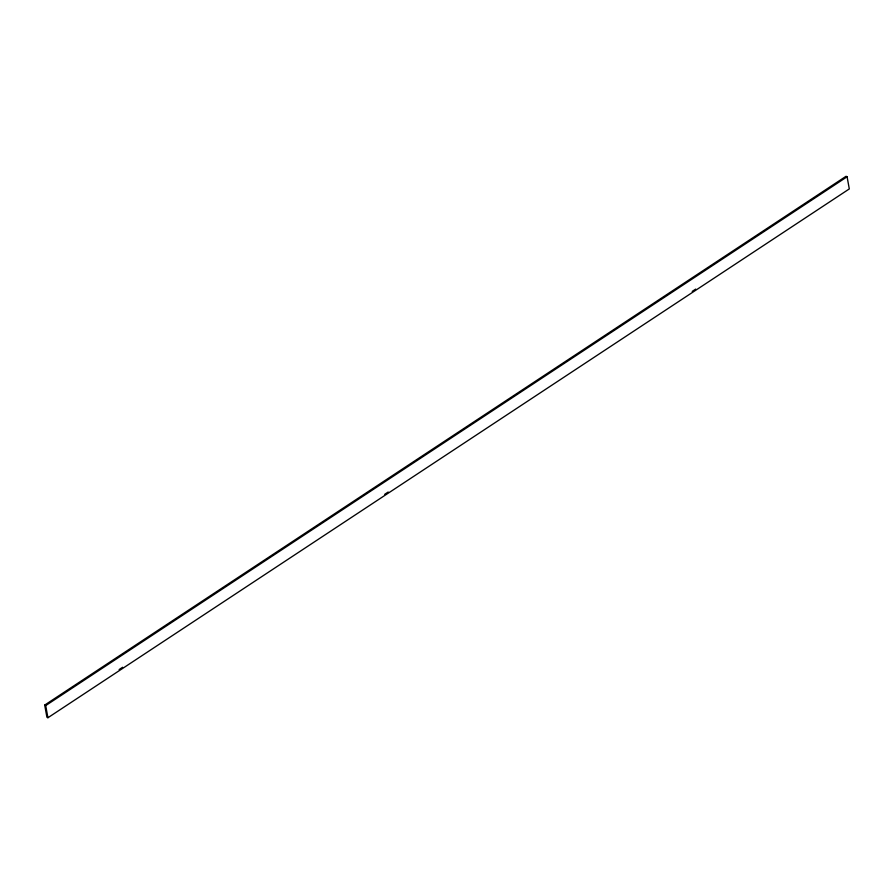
<?xml version="1.0" encoding="UTF-8"?>
<svg xmlns="http://www.w3.org/2000/svg" width="894" height="894" viewBox="0 0 894 894"><rect width="100%" height="100%" fill="white"/><g stroke="black" fill="none" stroke-linecap="round" stroke-linejoin="round"><path stroke-width="1.34" d="M44.7 705.075L846.082 176.263L847.087 176.777L849.3 188.925L47.918 717.737L46.913 717.223L44.7 705.075L45.706 705.589L47.918 717.737M45.706 705.589L847.087 176.777M119.125 669.572L122.623 667.259M384.699 494.326L388.197 492.013M692.213 291.399L695.7 289.097"/></g></svg>
